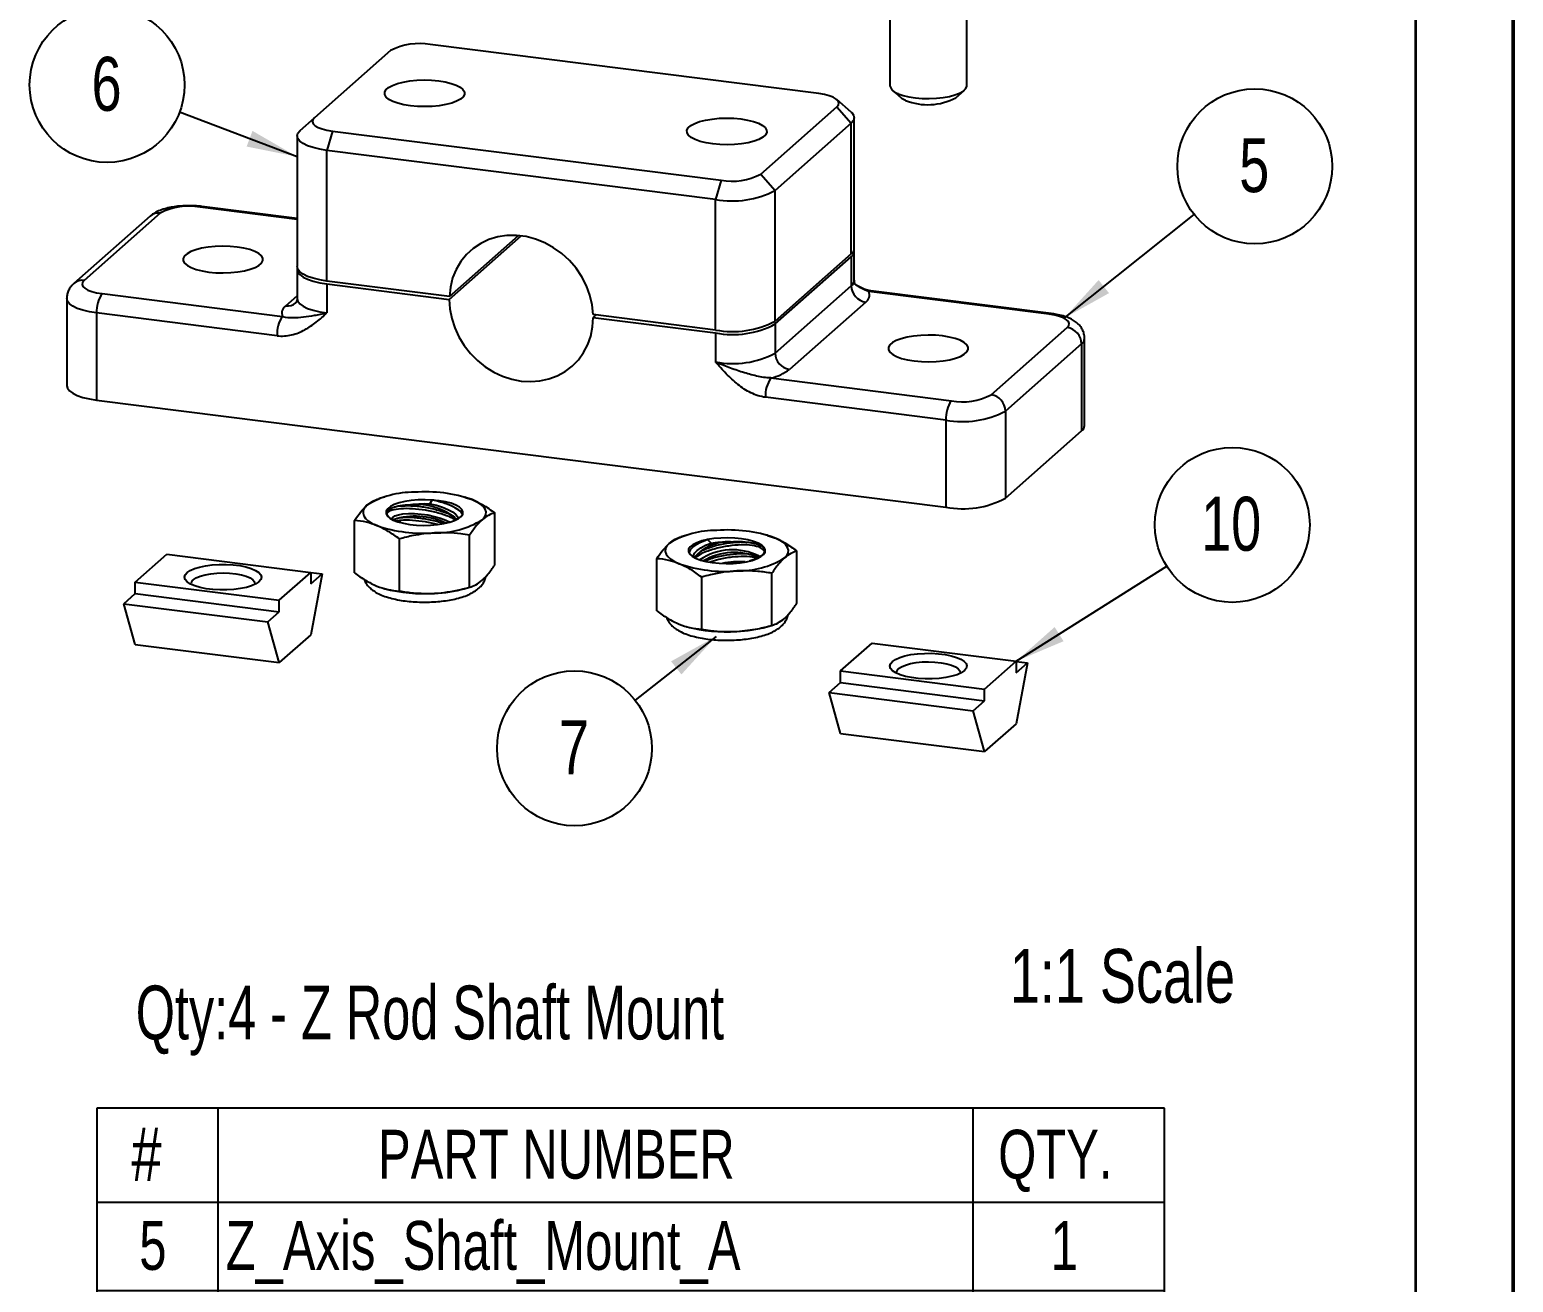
# Model space of a CAD drawing. Header units: millimetres. Extents: x 0 to 279, y 0 to 216.
# Drawn here: x 183 to 279.4, y 74.5 to 155.9 of the extents above; entities that cross this region are included whole.
import ezdxf

# ---------------------------------------------------------------- set-up
doc = ezdxf.new("R2010")
doc.units = ezdxf.units.MM
doc.layers.add('PAGE_BORDER', color=7, linetype='Continuous')
doc.layers.add('TITLE_BLOCK_BORDER', color=7, linetype='Continuous')
doc.styles.add('SLDTEXTSTYLE0', font='TXT', dxfattribs={"width": 0.75})
doc.styles.add('SLDTEXTSTYLE1', font='TXT', dxfattribs={"width": 0.7})
doc.styles.add('SLDTEXTSTYLE2', font='TXT', dxfattribs={"width": 0.694444})
doc.dimstyles.new('SLDDIMSTYLE1', dxfattribs={"dimtxt": 0.18, "dimasz": 3.302, "dimexe": 0, "dimexo": 0.0625, "dimgap": 0, "dimtad": 0, "dimtih": 1, "dimtoh": 1, "dimdec": 0, "dimrnd": 1e-09, "dimzin": 0, "dimdsep": 46, "dimtxsty": 'Standard', "dimsah": 1, "dimcen": 0.09, "dimadec": 0, "dimazin": 0, "dimtfac": 3.302, "dimtdec": 0, "dimtofl": 0, "dimtmove": 0, "dimatfit": 3, "dimfxl": 1, "dimfrac": 2, "dimtolj": 1, "dimtzin": 0, "dimarcsym": 0})

# ---------------------------------------------------------------- blocks, each defined once
blk = doc.blocks.new('SW_TABLEANNOTATION_13')
at = {"layer": 'TITLE_BLOCK_BORDER', "color": 0}
for p, q in [((0, 0), (0, -41.414)), ((69.398, 0), (0, 0)), ((7.881, 0), (7.881, -6.103)), ((56.932, 0), (56.932, -6.103)), ((69.398, -41.414), (69.398, 0)), ((0, -6.103), (69.398, -6.103)), ((7.881, -6.103), (7.881, -41.414)), ((56.932, -6.103), (56.932, -41.414)), ((0, -11.846), (69.398, -11.846)), ((0, -17.59), (69.398, -17.59)), ((0, -24.183), (69.398, -24.183)), ((0, -29.927), (69.398, -29.927)), ((0, -35.67), (69.398, -35.67)), ((0, -41.414), (69.398, -41.414))]:
    blk.add_line(p, q, dxfattribs=at)
at = {"layer": 'TITLE_BLOCK_BORDER', "color": 0, "attachment_point": 1}
for s, insert, char_height, style in [('#', (2.261, -1.24), 3.5, 'SLDTEXTSTYLE0'), ('PART NUMBER', (18.282, -1.405), 3.175, 'SLDTEXTSTYLE0'), ('QTY.', (58.581, -1.405), 3.175, 'SLDTEXTSTYLE0'), ('5', (2.767, -7.328), 3.175, 'SLDTEXTSTYLE0'), ('Z_Axis_Shaft_Mount_A', (8.381, -7.328), 3.175, 'SLDTEXTSTYLE0'), ('1', (61.992, -7.328), 3.175, 'SLDTEXTSTYLE0'), ('6', (2.767, -13.072), 3.175, 'SLDTEXTSTYLE0'), ('Z_Axis_Shaft_Mount_B', (8.381, -13.072), 3.175, 'SLDTEXTSTYLE0'), ('1', (61.992, -13.072), 3.175, 'SLDTEXTSTYLE0'), ('7', (2.767, -18.846), 3.175, 'SLDTEXTSTYLE0'), ('M5 Nylock Nut', (8.381, -18.846), 3.175, 'SLDTEXTSTYLE0'), ('2', (61.992, -18.846), 3.175, 'SLDTEXTSTYLE0'), ('8', (2.767, -25.408), 3.175, 'SLDTEXTSTYLE0'), ('5mm x 20mm SST BSC', (8.381, -25.408), 3.175, 'SLDTEXTSTYLE2'), ('2', (61.992, -25.408), 3.175, 'SLDTEXTSTYLE0'), ('9', (2.767, -31.152), 3.175, 'SLDTEXTSTYLE0'), ('5mm x 12mm SST BSC', (8.381, -31.152), 3.175, 'SLDTEXTSTYLE2'), ('2', (61.992, -31.152), 3.175, 'SLDTEXTSTYLE0'), ('10', (1.594, -36.895), 3.175, 'SLDTEXTSTYLE0'), ('2020 M5 Solid Tslot Nut', (8.381, -36.895), 3.175, 'SLDTEXTSTYLE0'), ('2', (61.992, -36.895), 3.175, 'SLDTEXTSTYLE0')]:
    blk.add_mtext(s, dxfattribs=dict(at, insert=insert, char_height=char_height, style=style))
blk = doc.blocks.new('SW_NOTE_97')
at = {"layer": 'TITLE_BLOCK_BORDER', "color": 0}
blk.add_circle((4.255, 2.683), 5.031, dxfattribs=at)
at = {"layer": 'TITLE_BLOCK_BORDER', "color": 0, "insert": (4.185, 4.507), "char_height": 3.5, "attachment_point": 2, "style": 'SLDTEXTSTYLE0'}
blk.add_mtext('10', dxfattribs=at)
blk = doc.blocks.new('SW_NOTE_98')
at = {"layer": 'TITLE_BLOCK_BORDER', "color": 0}
blk.add_circle((-3.947, -3.118), 5.031, dxfattribs=at)
at = {"layer": 'TITLE_BLOCK_BORDER', "color": 0, "insert": (-3.983, -1.295), "char_height": 3.5, "attachment_point": 2, "style": 'SLDTEXTSTYLE0'}
blk.add_mtext('7', dxfattribs=at)
blk = doc.blocks.new('SW_NOTE_99')
at = {"layer": 'TITLE_BLOCK_BORDER', "color": 0}
blk.add_circle((3.936, 3.133), 5.031, dxfattribs=at)
at = {"layer": 'TITLE_BLOCK_BORDER', "color": 0, "insert": (3.901, 4.957), "char_height": 3.5, "attachment_point": 2, "style": 'SLDTEXTSTYLE0'}
blk.add_mtext('5', dxfattribs=at)
blk = doc.blocks.new('SW_NOTE_100')
at = {"layer": 'TITLE_BLOCK_BORDER', "color": 0}
blk.add_circle((-4.707, 1.776), 5.031, dxfattribs=at)
at = {"layer": 'TITLE_BLOCK_BORDER', "color": 0, "insert": (-4.742, 3.599), "char_height": 3.5, "attachment_point": 2, "style": 'SLDTEXTSTYLE0'}
blk.add_mtext('6', dxfattribs=at)

msp = doc.modelspace()

# ---------------------------------------------------------------- linework, layer by layer
at = {"color": 7, "linetype": 'Continuous', "lineweight": 50}
msp.add_line((279.4, 0), (279.4, 215.9), dxfattribs=at)
at = {"color": 7, "linetype": 'Continuous', "lineweight": 25}
for p, q in [((238.888, 161.622), (238.888, 152.22)), ((243.888, 152.22), (243.888, 161.622)), ((206.447, 154.498), (201.497, 150.132)), ((234.281, 151.704), (209.025, 154.885)), ((239.05, 151.926), (239.611, 151.431)), ((243.166, 151.431), (243.727, 151.926)), ((230.495, 146.479), (235.444, 150.844)), ((236.38, 150.491), (235.444, 151.316)), ((235.444, 150.844), (236.38, 149.784)), ((200.561, 149.307), (201.497, 150.132)), ((236.38, 149.784), (231.43, 145.418)), ((236.38, 141.298), (236.38, 149.784)), ((236.574, 141.652), (236.574, 150.137)), ((200.368, 148.954), (200.368, 140.469)), ((202.661, 149.273), (202.307, 148.018)), ((202.661, 149.273), (227.917, 146.091)), ((227.563, 144.836), (202.307, 148.018)), ((202.307, 139.533), (202.307, 148.018)), ((227.917, 146.091), (227.563, 144.836)), ((230.495, 146.479), (231.43, 145.418)), ((227.563, 136.351), (227.563, 144.836)), ((231.43, 136.933), (231.43, 145.418)), ((190.818, 143.745), (185.869, 139.38)), ((191.48, 143.938), (186.53, 139.573)), ((200.368, 143.596), (194.183, 144.375)), ((210.258, 138.343), (214.935, 142.468)), ((210.262, 138.531), (214.748, 142.487)), ((236.38, 141.298), (231.43, 136.933)), ((231.43, 136.744), (236.38, 141.11)), ((236.38, 141.11), (236.38, 139.224)), ((236.574, 139.578), (236.574, 141.463)), ((200.368, 140.28), (200.368, 138.394)), ((210.262, 138.531), (202.307, 139.533)), ((202.307, 139.345), (202.307, 137.459)), ((202.307, 139.345), (210.258, 138.343)), ((231.43, 134.859), (236.38, 139.224)), ((249.247, 137.373), (237.521, 138.85)), ((249.372, 137.422), (237.646, 138.9)), ((185.401, 138.394), (185.401, 132.737)), ((187.694, 138.714), (199.42, 137.236)), ((237.315, 138.163), (232.365, 133.798)), ((187.34, 137.459), (187.34, 131.802)), ((199.067, 135.982), (187.34, 137.459)), ((227.563, 136.351), (219.608, 137.353)), ((219.799, 137.329), (219.612, 137.164)), ((219.612, 137.164), (227.563, 136.163)), ((227.563, 136.163), (227.563, 134.277)), ((231.43, 136.744), (231.43, 134.859)), ((245.461, 132.148), (250.411, 136.513)), ((251.346, 135.453), (246.397, 131.088)), ((251.346, 135.453), (251.346, 129.796)), ((251.54, 130.15), (251.54, 135.806)), ((231.157, 133.238), (242.883, 131.76)), ((187.34, 131.802), (242.53, 124.849)), ((242.53, 130.506), (230.804, 131.983)), ((242.53, 130.506), (242.53, 124.849)), ((246.397, 131.088), (246.397, 125.431)), ((246.397, 125.431), (251.346, 129.796)), ((206.041, 125.508), (205.677, 125.404)), ((211.302, 125.495), (211.257, 125.508)), ((211.297, 125.479), (211.744, 125.341)), ((208.991, 125.069), (209.151, 125.313)), ((213.207, 121.089), (213.207, 124.474)), ((204.091, 120.592), (204.091, 123.976)), ((207.016, 119.4), (207.016, 122.785)), ((211.574, 119.649), (211.574, 123.033)), ((225.684, 123.033), (225.32, 122.929)), ((227.036, 122.743), (227.284, 122.52)), ((230.945, 123.02), (230.901, 123.033)), ((230.941, 123.004), (231.388, 122.867)), ((189.851, 119.986), (191.901, 121.795)), ((191.901, 121.795), (201.255, 120.616)), ((223.734, 118.117), (223.734, 121.501)), ((226.549, 121.782), (226.212, 121.566)), ((232.851, 118.614), (232.851, 121.999)), ((199.205, 118.808), (201.255, 120.616)), ((201.255, 120.616), (201.255, 119.862)), ((201.255, 120.611), (201.998, 120.517)), ((201.255, 119.862), (201.998, 120.517)), ((201.998, 120.517), (201.255, 116.562)), ((231.218, 117.174), (231.218, 120.559)), ((189.851, 119.986), (199.205, 118.808)), ((189.851, 119.232), (189.851, 119.986)), ((205.997, 119.57), (206.041, 119.558)), ((211.257, 119.558), (211.621, 119.662)), ((226.659, 116.926), (226.659, 120.31)), ((189.108, 118.577), (189.851, 119.232)), ((189.851, 119.232), (199.205, 118.054)), ((199.205, 118.054), (199.205, 118.808)), ((189.108, 118.577), (198.462, 117.399)), ((189.851, 115.932), (189.108, 118.577)), ((198.462, 117.399), (199.205, 118.054)), ((199.205, 114.754), (198.462, 117.399)), ((225.64, 117.095), (225.684, 117.083)), ((230.901, 117.083), (231.265, 117.187)), ((189.851, 115.932), (199.205, 114.754)), ((201.255, 116.562), (199.205, 114.754)), ((235.686, 114.212), (237.736, 116.02)), ((237.736, 116.02), (247.091, 114.842)), ((245.04, 113.033), (247.091, 114.842)), ((247.091, 114.842), (247.091, 114.087)), ((247.091, 114.836), (247.833, 114.742)), ((247.091, 114.087), (247.833, 114.742)), ((247.833, 114.742), (247.091, 110.788)), ((235.686, 114.212), (245.04, 113.033)), ((235.686, 113.458), (235.686, 114.212)), ((234.943, 112.803), (235.686, 113.458)), ((234.943, 112.803), (244.298, 111.624)), ((235.686, 110.158), (234.943, 112.803)), ((235.686, 113.458), (245.04, 112.279)), ((245.04, 112.279), (245.04, 113.033)), ((244.298, 111.624), (245.04, 112.279)), ((245.04, 108.979), (244.298, 111.624)), ((235.686, 110.158), (245.04, 108.979)), ((247.091, 110.788), (245.04, 108.979))]:
    msp.add_line(p, q, dxfattribs=at)
at = {"color": 8, "linetype": 'Continuous', "lineweight": 25}
for p, q in [((200.368, 143.531), (194.058, 144.326)), ((199.626, 137.923), (200.368, 138.577))]:
    msp.add_line(p, q, dxfattribs=at)
at = {"color": 7, "linetype": 'Continuous', "lineweight": 25, "flags": 128}
for points in [[(207.73, 150.915), (207.298, 150.985), (206.913, 151.08), (206.587, 151.198), (206.331, 151.333), (206.154, 151.482), (206.062, 151.639), (206.058, 151.799), (206.142, 151.956), (206.312, 152.106), (206.561, 152.242), (206.881, 152.361), (207.262, 152.459), (207.69, 152.531), (208.15, 152.576), (208.627, 152.592), (209.105, 152.579), (209.568, 152.536), (209.999, 152.466), (210.384, 152.371), (210.711, 152.254), (210.967, 152.118), (211.144, 151.97), (211.236, 151.813), (211.24, 151.653), (211.155, 151.495), (210.986, 151.346), (210.736, 151.209), (210.416, 151.09), (210.036, 150.993), (209.608, 150.92), (209.148, 150.875), (208.67, 150.859), (208.192, 150.872), (207.73, 150.915)], [(235.444, 150.844), (235.546, 150.97), (235.573, 151.101), (235.522, 151.23), (235.396, 151.354), (235.201, 151.467), (234.943, 151.566), (234.632, 151.646), (234.281, 151.704)], [(239.432, 151.701), (239.751, 151.59), (240.126, 151.501), (240.544, 151.436), (240.991, 151.397), (241.451, 151.387), (241.909, 151.405), (242.349, 151.451), (242.757, 151.523), (243.118, 151.619), (243.42, 151.735), (243.653, 151.867), (243.809, 152.012), (243.883, 152.164), (243.888, 152.22)], [(239.901, 151.26), (239.682, 151.376), (239.611, 151.431)], [(236.38, 150.491), (236.405, 150.468), (236.534, 150.299), (236.573, 150.125), (236.521, 149.951), (236.38, 149.784)], [(201.497, 150.132), (201.395, 150.006), (201.369, 149.876), (201.419, 149.746), (201.545, 149.622), (201.74, 149.509), (201.998, 149.411), (202.309, 149.331), (202.661, 149.273)], [(229.212, 150.062), (229.643, 149.991), (230.028, 149.896), (230.354, 149.779), (230.61, 149.643), (230.787, 149.495), (230.879, 149.338), (230.883, 149.178), (230.799, 149.021), (230.629, 148.871), (230.38, 148.734), (230.06, 148.615), (229.679, 148.518), (229.252, 148.445), (228.791, 148.4), (228.314, 148.384), (227.836, 148.398), (227.373, 148.44), (226.942, 148.51), (226.557, 148.606), (226.231, 148.723), (225.975, 148.858), (225.798, 149.007), (225.706, 149.164), (225.702, 149.324), (225.786, 149.481), (225.956, 149.631), (226.205, 149.767), (226.525, 149.886), (226.906, 149.984), (227.333, 150.056), (227.794, 150.101), (228.271, 150.117), (228.749, 150.104), (229.212, 150.062)], [(202.307, 148.018), (201.836, 148.094), (201.411, 148.196), (201.046, 148.32), (200.751, 148.464), (200.536, 148.623), (200.407, 148.792), (200.368, 148.966), (200.42, 149.14), (200.561, 149.307)], [(194.634, 140.12), (195.096, 140.077), (195.574, 140.064), (196.052, 140.08), (196.512, 140.125), (196.94, 140.197), (197.32, 140.295), (197.641, 140.414), (197.89, 140.551), (198.059, 140.7), (198.144, 140.858), (198.14, 141.018), (198.048, 141.175), (197.871, 141.323), (197.615, 141.458), (197.289, 141.576), (196.903, 141.671), (196.472, 141.741), (196.01, 141.784), (195.532, 141.797), (195.054, 141.781), (194.594, 141.736), (194.166, 141.664), (193.786, 141.566), (193.465, 141.447), (193.216, 141.31), (193.046, 141.161), (192.962, 141.003), (192.966, 140.843), (193.058, 140.686), (193.235, 140.538), (193.491, 140.403), (193.817, 140.285), (194.202, 140.19), (194.634, 140.12)], [(219.608, 137.353), (219.542, 137.985), (219.395, 138.613), (219.168, 139.225), (218.866, 139.812), (218.495, 140.362), (218.061, 140.866), (217.572, 141.315), (217.036, 141.7), (216.463, 142.016), (215.863, 142.257), (215.246, 142.418), (214.624, 142.496), (214.007, 142.491), (213.407, 142.401), (212.834, 142.23), (212.298, 141.979), (211.809, 141.654), (211.375, 141.259), (211.004, 140.802), (210.702, 140.292), (210.476, 139.737), (210.328, 139.146), (210.262, 138.531)], [(202.307, 139.533), (201.836, 139.609), (201.411, 139.71), (201.046, 139.835), (200.751, 139.979), (200.536, 140.138), (200.407, 140.307), (200.368, 140.469)], [(200.381, 140.374), (200.368, 140.292), (200.407, 140.118), (200.536, 139.95), (200.751, 139.791), (201.046, 139.647), (201.411, 139.522), (201.836, 139.42), (202.307, 139.345)], [(186.53, 139.573), (186.428, 139.447), (186.402, 139.316), (186.453, 139.187), (186.578, 139.063), (186.774, 138.95), (187.032, 138.851), (187.343, 138.771), (187.694, 138.714)], [(210.258, 138.343), (210.298, 137.722), (210.417, 137.103), (210.614, 136.494), (210.885, 135.907), (211.225, 135.351), (211.628, 134.837), (212.088, 134.372), (212.597, 133.966), (213.145, 133.624), (213.725, 133.353), (214.325, 133.157), (214.935, 133.04), (215.546, 133.003), (216.146, 133.048), (216.725, 133.173), (217.274, 133.376), (217.782, 133.655), (218.242, 134.004), (218.646, 134.416), (218.986, 134.886), (219.256, 135.405), (219.453, 135.964), (219.572, 136.554), (219.612, 137.164)], [(250.411, 136.513), (250.513, 136.64), (250.539, 136.77), (250.489, 136.9), (250.363, 137.023), (250.168, 137.137), (249.909, 137.235), (249.599, 137.315), (249.247, 137.373)], [(242.308, 135.967), (241.845, 136.009), (241.367, 136.022), (240.889, 136.006), (240.429, 135.961), (240.001, 135.889), (239.621, 135.791), (239.301, 135.672), (239.051, 135.536), (238.882, 135.386), (238.797, 135.229), (238.801, 135.069), (238.893, 134.912), (239.07, 134.763), (239.326, 134.628), (239.653, 134.511), (240.038, 134.415), (240.469, 134.345), (240.932, 134.303), (241.41, 134.289), (241.887, 134.305), (242.347, 134.35), (242.775, 134.423), (243.156, 134.52), (243.476, 134.639), (243.725, 134.776), (243.895, 134.926), (243.979, 135.083), (243.975, 135.243), (243.883, 135.4), (243.706, 135.548), (243.45, 135.684), (243.124, 135.801), (242.739, 135.896), (242.308, 135.967)], [(185.401, 132.737), (185.44, 132.576), (185.57, 132.407), (185.785, 132.248), (186.079, 132.104), (186.445, 131.979), (186.869, 131.878), (187.34, 131.802)], [(212.39, 124.026), (212.543, 124.192), (212.629, 124.364), (212.647, 124.539), (212.596, 124.712), (212.478, 124.882), (212.295, 125.046), (212.049, 125.199), (211.744, 125.341)], [(204.907, 124.968), (204.755, 124.802), (204.669, 124.63), (204.651, 124.455), (204.701, 124.282), (204.819, 124.112), (205.003, 123.948), (205.249, 123.794), (205.553, 123.653)], [(209.151, 125.313), (208.693, 125.33), (208.234, 125.319), (207.79, 125.28), (207.374, 125.214), (207.001, 125.124), (206.685, 125.013), (206.435, 124.884), (206.259, 124.742), (206.165, 124.592), (206.155, 124.439), (206.229, 124.287), (206.385, 124.143), (206.618, 124.011), (206.92, 123.895), (207.28, 123.8), (207.687, 123.728), (208.126, 123.682), (208.583, 123.664), (209.042, 123.674), (209.488, 123.712), (209.905, 123.777)], [(206.523, 124.056), (206.582, 124.173), (206.728, 124.279), (206.953, 124.361), (207.248, 124.417), (207.601, 124.443), (207.997, 124.438), (208.421, 124.403), (208.855, 124.34), (209.281, 124.25), (209.682, 124.138), (210.041, 124.008), (210.321, 123.878)], [(208.991, 125.069), (209.423, 124.968), (209.823, 124.845), (210.172, 124.705), (210.455, 124.555), (210.661, 124.4), (210.78, 124.247), (210.806, 124.103), (210.799, 124.072)], [(209.905, 123.777), (210.282, 123.866), (210.604, 123.978), (210.858, 124.107), (211.036, 124.249), (211.132, 124.4), (211.143, 124.555), (211.068, 124.707), (210.91, 124.852), (210.674, 124.985), (210.369, 125.102), (210.005, 125.197), (209.594, 125.268), (209.151, 125.313)], [(224.551, 122.494), (224.398, 122.327), (224.312, 122.155), (224.294, 121.98), (224.345, 121.807), (224.463, 121.637), (224.647, 121.474), (224.893, 121.32), (225.197, 121.178)], [(227.036, 122.743), (226.659, 122.653), (226.338, 122.542), (226.084, 122.412), (225.905, 122.27), (225.809, 122.119), (225.798, 121.964), (225.873, 121.812), (226.031, 121.667), (226.267, 121.534), (226.572, 121.417), (226.936, 121.322), (227.347, 121.251), (227.791, 121.206)], [(226.14, 121.598), (226.135, 121.697), (226.201, 121.867), (226.358, 122.042), (226.598, 122.214), (226.912, 122.376), (227.284, 122.52)], [(227.791, 121.206), (228.248, 121.189), (228.707, 121.2), (229.152, 121.24), (229.567, 121.305), (229.94, 121.395), (230.257, 121.507), (230.507, 121.635), (230.682, 121.777), (230.776, 121.927), (230.786, 122.08), (230.712, 122.232), (230.556, 122.376), (230.323, 122.508), (230.021, 122.624), (229.661, 122.719), (229.254, 122.791), (228.815, 122.837), (228.358, 122.855), (227.899, 122.845), (227.453, 122.807), (227.036, 122.743)], [(232.034, 121.551), (232.187, 121.718), (232.273, 121.89), (232.291, 122.064), (232.24, 122.237), (232.122, 122.407), (231.938, 122.571), (231.692, 122.725), (231.388, 122.867)], [(193.214, 120.596), (193.417, 120.734), (193.692, 120.858), (194.03, 120.962), (194.42, 121.044), (194.849, 121.101), (195.302, 121.131), (195.763, 121.132), (196.217, 121.105), (196.649, 121.05), (197.043, 120.971), (197.387, 120.868), (197.668, 120.746), (197.877, 120.609), (198.007, 120.461), (198.053, 120.308), (198.014, 120.155), (197.891, 120.007), (197.689, 119.869), (197.414, 119.745), (197.076, 119.641), (196.686, 119.559), (196.257, 119.502), (195.804, 119.472), (195.343, 119.471), (194.889, 119.498), (194.457, 119.552), (194.063, 119.632), (193.719, 119.735), (193.438, 119.857), (193.229, 119.994), (193.099, 120.142), (193.053, 120.295), (193.092, 120.448), (193.214, 120.596)], [(193.619, 120.137), (193.806, 120.262), (194.064, 120.371), (194.383, 120.461), (194.751, 120.528), (195.15, 120.569), (195.567, 120.582), (195.983, 120.567), (196.381, 120.525), (196.745, 120.456), (197.061, 120.365), (197.314, 120.254), (197.496, 120.128), (197.598, 119.993), (197.617, 119.854), (197.611, 119.828)], [(239.05, 114.821), (239.252, 114.96), (239.527, 115.083), (239.865, 115.188), (240.256, 115.27), (240.684, 115.326), (241.137, 115.356), (241.598, 115.357), (242.053, 115.33), (242.484, 115.276), (242.878, 115.196), (243.222, 115.093), (243.503, 114.971), (243.712, 114.834), (243.842, 114.687), (243.888, 114.534), (243.849, 114.38), (243.727, 114.232), (243.525, 114.094), (243.25, 113.97), (242.911, 113.866), (242.521, 113.784), (242.092, 113.727), (241.639, 113.698), (241.178, 113.696), (240.724, 113.723), (240.292, 113.778), (239.898, 113.858), (239.555, 113.96), (239.274, 114.082), (239.065, 114.219), (238.935, 114.367), (238.888, 114.52), (238.927, 114.673), (239.05, 114.821)], [(239.455, 114.362), (239.641, 114.487), (239.9, 114.597), (240.219, 114.687), (240.586, 114.753), (240.986, 114.794), (241.402, 114.808), (241.818, 114.792), (242.216, 114.75), (242.58, 114.681), (242.896, 114.59), (243.15, 114.479), (243.331, 114.354), (243.433, 114.218), (243.452, 114.079), (243.446, 114.054)]]:
    msp.add_lwpolyline(points, dxfattribs=at)
at = {"color": 8, "linetype": 'Continuous', "lineweight": 25, "flags": 128}
for points in [[(194.183, 144.375), (194.127, 144.369), (194.058, 144.326)], [(237.521, 138.85), (237.59, 138.893), (237.646, 138.9)], [(187.34, 137.459), (186.869, 137.535), (186.445, 137.636), (186.079, 137.761), (185.785, 137.905), (185.57, 138.064), (185.44, 138.233), (185.401, 138.397)], [(200.368, 138.394), (200.407, 138.233), (200.536, 138.064), (200.751, 137.905), (201.046, 137.761), (201.411, 137.636), (201.836, 137.535), (202.307, 137.459)], [(249.247, 137.373), (249.316, 137.416), (249.372, 137.422)]]:
    msp.add_lwpolyline(points, dxfattribs=at)
at = {"color": 7, "linetype": 'Continuous', "lineweight": 25}
for centre, radius, start, end in [((208.288, 151.017), 3.938, 79.22613, 117.8883), ((239.565, 152.385), 0.696, 193.69181, 258.96232), ((241.346, 154.93), 3.944, 248.50349, 297.46846), ((228.653, 149.959), 3.938, 259.22613, 297.8883), ((228.66, 150.687), 5.952, 259.38121, 297.73322), ((193.322, 140.458), 3.938, 79.22613, 117.8883), ((236.12, 141.671), 0.454, 304.94452, 357.60758), ((236.142, 141.466), 0.428, 303.76158, 12.3579), ((237.472, 139.244), 1.092, 181.05871, 261.76054), ((237.006, 138.63), 0.56, 303.48982, 23.14384), ((189.305, 137.582), 1.969, 144.93094, 183.59311), ((199.935, 137.456), 0.56, 123.48982, 203.14384), ((201.032, 136.105), 1.969, 144.93094, 183.59311), ((228.66, 142.202), 5.952, 259.38121, 297.73322), ((228.684, 141.854), 5.801, 258.85997, 298.25446), ((250.255, 135.433), 1.092, 1.05871, 81.76054), ((228.684, 139.969), 5.801, 258.85997, 298.25446), ((232.522, 134.879), 1.092, 181.05871, 261.76054), ((232.769, 132.106), 1.969, 144.93094, 183.59311), ((230.476, 136.289), 3.127, 282.58371, 307.18005), ((243.619, 135.629), 3.938, 259.22613, 297.8883), ((245.305, 131.067), 1.092, 1.05871, 81.76054), ((244.495, 130.629), 1.969, 144.93094, 183.59311), ((243.627, 136.356), 5.952, 259.38121, 297.73322), ((251.086, 130.169), 0.454, 304.94452, 357.60758), ((207.891, 120.125), 5.689, 88.87903, 121.6372), ((208.732, 116.52), 9.322, 71.14863, 94.48986), ((243.651, 130.541), 5.801, 258.85997, 298.25446), ((208.094, 120.899), 4.127, 49.9667, 94.96904), ((208.565, 132.474), 9.322, 251.14863, 274.48986), ((208.035, 119.577), 4.682, 64.58296, 107.77721), ((209.406, 128.869), 5.689, 268.87903, 301.6372), ((227.535, 117.65), 5.689, 88.87903, 121.6372), ((228.442, 119.589), 3.011, 88.35063, 138.69605), ((228.376, 114.045), 9.322, 71.14863, 94.48986), ((228.667, 118.31), 3.77, 62.77377, 124.26334), ((228.777, 117.95), 3.951, 66.45873, 120.36962), ((229.05, 126.395), 5.689, 268.87903, 301.6372), ((228.209, 129.999), 9.322, 251.14863, 274.48986), ((229.05, 116.186), 5.122, 85.14517, 102.03274), ((193.777, 119.894), 0.289, 122.93378, 193.19346), ((208.624, 129.615), 10.384, 255.59234, 273.70244), ((208.939, 128.005), 8.759, 272.32525, 285.34088), ((228.268, 127.14), 10.384, 255.59234, 273.70244), ((228.583, 125.53), 8.759, 272.32525, 285.34088), ((239.612, 114.12), 0.289, 122.93378, 193.19346)]:
    msp.add_arc(centre, radius, start, end, dxfattribs=at)
at = {"color": 8, "linetype": 'Continuous', "lineweight": 25}
for centre, radius, start, end in [((191.362, 143.113), 0.834, 81.84159, 130.66121), ((186.411, 138.752), 0.83, 81.73437, 131.27871), ((236.12, 139.597), 0.454, 304.94452, 357.60758), ((199.747, 138.74), 0.826, 261.60641, 310.91449), ((251.085, 135.826), 0.455, 304.98528, 357.19675)]:
    msp.add_arc(centre, radius, start, end, dxfattribs=at)
at = {"color": 7, "linetype": 'Continuous', "lineweight": 25}
for points, knots in [([(194.183, 144.375), (194.106, 144.384), (193.883, 144.41), (193.502, 144.429), (193.047, 144.425), (192.599, 144.39), (192.166, 144.326), (191.75, 144.228), (191.371, 144.094), (191.059, 143.937), (190.889, 143.802), (190.818, 143.745)], [0, 0, 0, 0, 0.062527, 0.180995, 0.298577, 0.416499, 0.535937, 0.658978, 0.789104, 0.912351, 1, 1, 1, 1]), ([(185.869, 139.38), (185.805, 139.319), (185.675, 139.193), (185.524, 138.953), (185.421, 138.684), (185.409, 138.495), (185.403, 138.404)], [0, 0, 0, 0, 0.2492428, 0.509052, 0.7621114, 1, 1, 1, 1]), ([(236.659, 139.294), (236.66, 139.293), (236.669, 139.285), (236.633, 139.324), (236.584, 139.432), (236.58, 139.534), (236.578, 139.58)], [0, 0, 0, 0, 0.03816, 0.370759, 0.712614, 1, 1, 1, 1]), ([(237.645, 138.906), (237.58, 138.914), (237.41, 138.935), (237.115, 139.044), (236.823, 139.188), (236.65, 139.312), (236.583, 139.359)], [0, 0, 0, 0, 0.182832, 0.480367, 0.79995, 1, 1, 1, 1]), ([(200.363, 138.392), (200.364, 138.379), (200.372, 138.31), (200.335, 138.196), (200.287, 138.116), (200.285, 138.114), (200.284, 138.114)], [0, 0, 0, 0, 0.082461, 0.448944, 0.76687, 1, 1, 1, 1]), ([(199.067, 135.982), (199.391, 135.941), (199.704, 135.963), (200.314, 136.104), (200.595, 136.22), (201.127, 136.51), (201.378, 136.685), (201.853, 137.059), (202.081, 137.26), (202.307, 137.459)], [0, 0, 0, 0, 0.25, 0.25, 0.5, 0.5, 0.75, 0.75, 1, 1, 1, 1]), ([(199.42, 137.236), (199.664, 137.169), (199.891, 137.155), (200.336, 137.16), (200.554, 137.18), (201.013, 137.234), (201.252, 137.268), (201.631, 137.33), (201.761, 137.353), (202.029, 137.402), (202.168, 137.43), (202.307, 137.459)], [0, 0, 0, 0, 0.25, 0.25, 0.5, 0.5, 0.75, 0.75, 0.875, 0.875, 1, 1, 1, 1]), ([(251.538, 135.797), (251.539, 135.802), (251.552, 135.908), (251.509, 136.113), (251.41, 136.383), (251.254, 136.615), (251.06, 136.814), (250.82, 136.986), (250.521, 137.14), (250.155, 137.27), (249.763, 137.366), (249.49, 137.405), (249.372, 137.422)], [0, 0, 0, 0, 0.005006, 0.103919, 0.19748, 0.289517, 0.384648, 0.488559, 0.6086, 0.748602, 0.891954, 1, 1, 1, 1]), ([(230.804, 131.983), (230.479, 132.024), (230.166, 132.125), (229.556, 132.42), (229.275, 132.607), (228.743, 133.031), (228.492, 133.269), (228.017, 133.762), (227.789, 134.021), (227.563, 134.277)], [0, 0, 0, 0, 0.25, 0.25, 0.5, 0.5, 0.75, 0.75, 1, 1, 1, 1]), ([(231.157, 133.238), (230.84, 133.241), (230.53, 133.295), (229.919, 133.433), (229.618, 133.519), (229.018, 133.706), (228.721, 133.807), (228.281, 133.972), (228.135, 134.03), (227.847, 134.15), (227.703, 134.213), (227.563, 134.277)], [0, 0, 0, 0, 0.25, 0.25, 0.5, 0.5, 0.75, 0.75, 0.875, 0.875, 1, 1, 1, 1]), ([(204.907, 124.968), (205.034, 125.069), (205.294, 125.275), (205.548, 125.357), (205.678, 125.398)], [0, 0, 0, 0, 0.48907, 1, 1, 1, 1]), ([(211.744, 125.341), (211.972, 125.237), (212.465, 125.011), (212.947, 124.662), (213.207, 124.474)], [0, 0, 0, 0, 0.461748, 1, 1, 1, 1]), ([(204.091, 123.976), (204.224, 124.171), (204.494, 124.562), (204.769, 124.832), (204.907, 124.968)], [0, 0, 0, 0, 0.49696, 1, 1, 1, 1]), ([(207.125, 123.845), (206.984, 123.886), (206.648, 123.984), (206.313, 124.191), (206.151, 124.425), (206.236, 124.649), (206.547, 124.835), (207.056, 124.965), (207.497, 125.004), (207.731, 125.011), (207.736, 125.011)], [0, 0, 0, 0, 0.107068, 0.256537, 0.403991, 0.550455, 0.697344, 0.845869, 0.996559, 1, 1, 1, 1]), ([(210.668, 124.018), (210.536, 124.091), (210.234, 124.258), (209.534, 124.48), (208.702, 124.659), (207.851, 124.754), (207.082, 124.757), (206.517, 124.656), (206.215, 124.53), (206.204, 124.427), (206.202, 124.409)], [0, 0, 0, 0, 0.109243, 0.249917, 0.392261, 0.536313, 0.681412, 0.826293, 0.969558, 1, 1, 1, 1]), ([(206.654, 124.843), (206.683, 124.855), (206.849, 124.921), (207.374, 124.958), (208.157, 124.932), (209.028, 124.797), (209.835, 124.577), (210.396, 124.366), (210.581, 124.239), (210.619, 124.213)], [0, 0, 0, 0, 0.037843, 0.217657, 0.39972, 0.583688, 0.768334, 0.951866, 1, 1, 1, 1]), ([(207.736, 125.011), (207.852, 125.026), (208.199, 125.07), (208.637, 125.083), (208.937, 125.071), (208.991, 125.069)], [0, 0, 0, 0, 0.291618, 0.873056, 1, 1, 1, 1]), ([(211.084, 124.386), (211.072, 124.427), (211.033, 124.558), (210.679, 124.798), (210.08, 125.067), (209.518, 125.231), (209.199, 125.302), (209.151, 125.313)], [0, 0, 0, 0, 0.125115, 0.398682, 0.673056, 0.949949, 1, 1, 1, 1]), ([(213.207, 124.474), (213.073, 124.432), (212.804, 124.349), (212.529, 124.134), (212.39, 124.026)], [0, 0, 0, 0, 0.49696, 1, 1, 1, 1]), ([(205.553, 123.653), (205.326, 123.734), (204.833, 123.909), (204.35, 123.953), (204.091, 123.976)], [0, 0, 0, 0, 0.461748, 1, 1, 1, 1]), ([(207.016, 122.785), (206.776, 122.959), (206.294, 123.309), (205.801, 123.538), (205.553, 123.653)], [0, 0, 0, 0, 0.49696, 1, 1, 1, 1]), ([(209.515, 123.716), (209.246, 123.78), (208.7, 123.908), (207.856, 123.996), (207.196, 124.011), (206.923, 123.956), (206.834, 123.938)], [0, 0, 0, 0, 0.280744, 0.568323, 0.857994, 1, 1, 1, 1]), ([(206.841, 124.133), (207.014, 124.158), (207.393, 124.212), (208.174, 124.175), (209.019, 124.039), (209.636, 123.893), (209.885, 123.789), (209.91, 123.778)], [0, 0, 0, 0, 0.2118751, 0.4626693, 0.7160796, 0.9704081, 1, 1, 1, 1]), ([(212.39, 124.026), (212.263, 123.902), (211.988, 123.634), (211.719, 123.243), (211.574, 123.033)], [0, 0, 0, 0, 0.461748, 1, 1, 1, 1]), ([(209.295, 123.181), (208.835, 123.136), (208.067, 123.062), (207.317, 122.864), (207.016, 122.785)], [0, 0, 0, 0, 0.598328, 1, 1, 1, 1]), ([(211.574, 123.033), (211.383, 123.063), (210.914, 123.136), (210.154, 123.203), (209.582, 123.188), (209.295, 123.181)], [0, 0, 0, 0, 0.254785, 0.6259, 1, 1, 1, 1]), ([(223.734, 121.501), (223.868, 121.696), (224.137, 122.087), (224.412, 122.358), (224.551, 122.494)], [0, 0, 0, 0, 0.49696, 1, 1, 1, 1]), ([(224.551, 122.494), (224.678, 122.594), (224.938, 122.801), (225.192, 122.882), (225.322, 122.923)], [0, 0, 0, 0, 0.48907, 1, 1, 1, 1]), ([(227.036, 122.743), (226.808, 122.648), (226.352, 122.46), (225.938, 122.159), (225.872, 121.98), (225.845, 121.908)], [0, 0, 0, 0, 0.373659, 0.747522, 1, 1, 1, 1]), ([(226.554, 121.971), (226.777, 122.072), (227.225, 122.275), (228.073, 122.487), (228.927, 122.592), (229.638, 122.596), (229.952, 122.521), (230.07, 122.493)], [0, 0, 0, 0, 0.216837, 0.433831, 0.651983, 0.869189, 1, 1, 1, 1]), ([(227.284, 122.52), (227.472, 122.546), (227.868, 122.602), (228.3, 122.6), (228.529, 122.598)], [0, 0, 0, 0, 0.4721672, 1, 1, 1, 1]), ([(228.529, 122.598), (228.673, 122.607), (229.061, 122.631), (229.668, 122.599), (230.245, 122.482), (230.632, 122.296), (230.788, 122.066), (230.707, 121.815), (230.387, 121.578), (230.044, 121.415), (229.795, 121.358), (229.759, 121.35)], [0, 0, 0, 0, 0.078589, 0.210535, 0.341351, 0.470305, 0.597523, 0.723885, 0.850614, 0.978756, 1, 1, 1, 1]), ([(231.388, 122.867), (231.616, 122.762), (232.108, 122.536), (232.591, 122.187), (232.851, 121.999)], [0, 0, 0, 0, 0.461748, 1, 1, 1, 1]), ([(225.197, 121.178), (224.969, 121.259), (224.477, 121.434), (223.994, 121.478), (223.734, 121.501)], [0, 0, 0, 0, 0.461748, 1, 1, 1, 1]), ([(230.723, 121.984), (230.678, 122.051), (230.573, 122.205), (230.107, 122.352), (229.433, 122.416), (228.616, 122.37), (227.76, 122.219), (227.044, 122.008), (226.688, 121.845), (226.549, 121.782)], [0, 0, 0, 0, 0.116335, 0.269024, 0.423169, 0.579779, 0.7386, 0.898373, 1, 1, 1, 1]), ([(226.88, 121.351), (227.003, 121.405), (227.352, 121.559), (228.084, 121.733), (228.929, 121.837), (229.567, 121.847), (229.823, 121.789), (229.88, 121.777)], [0, 0, 0, 0, 0.1409478, 0.4018061, 0.6640366, 0.9251142, 1, 1, 1, 1]), ([(230.235, 121.528), (230.187, 121.547), (229.987, 121.624), (229.42, 121.658), (228.622, 121.615), (227.83, 121.484), (227.387, 121.34), (227.202, 121.28)], [0, 0, 0, 0, 0.0787839, 0.3218268, 0.5687547, 0.8191697, 1, 1, 1, 1]), ([(232.034, 121.551), (231.907, 121.427), (231.632, 121.159), (231.363, 120.769), (231.218, 120.559)], [0, 0, 0, 0, 0.461748, 1, 1, 1, 1]), ([(232.851, 121.999), (232.717, 121.957), (232.448, 121.874), (232.173, 121.659), (232.034, 121.551)], [0, 0, 0, 0, 0.49696, 1, 1, 1, 1]), ([(204.091, 120.592), (204.33, 120.418), (204.812, 120.067), (205.305, 119.839), (205.553, 119.724)], [0, 0, 0, 0, 0.49696, 1, 1, 1, 1]), ([(212.39, 120.097), (212.517, 120.221), (212.793, 120.489), (213.062, 120.879), (213.207, 121.089)], [0, 0, 0, 0, 0.461748, 1, 1, 1, 1]), ([(226.659, 120.31), (226.42, 120.484), (225.938, 120.834), (225.445, 121.063), (225.197, 121.178)], [0, 0, 0, 0, 0.49696, 1, 1, 1, 1]), ([(228.939, 120.706), (228.654, 120.683), (228.082, 120.635), (227.322, 120.485), (226.85, 120.36), (226.659, 120.31)], [0, 0, 0, 0, 0.370951, 0.745215, 1, 1, 1, 1]), ([(231.218, 120.559), (230.916, 120.605), (230.166, 120.721), (229.398, 120.712), (228.939, 120.706)], [0, 0, 0, 0, 0.401672, 1, 1, 1, 1]), ([(204.726, 120.159), (204.756, 120.084), (204.823, 119.919), (204.991, 119.702), (205.213, 119.494), (205.501, 119.303), (205.86, 119.129), (206.287, 118.98), (206.76, 118.86), (207.26, 118.771), (207.779, 118.712), (208.31, 118.681), (208.845, 118.677), (209.376, 118.701), (209.894, 118.752), (210.39, 118.831), (210.86, 118.937), (211.298, 119.075), (211.703, 119.25), (212.037, 119.455), (212.297, 119.687), (212.477, 119.931), (212.587, 120.149), (212.61, 120.29), (212.617, 120.334)], [0, 0, 0, 0, 0.029747, 0.065902, 0.105242, 0.150061, 0.201301, 0.255244, 0.307623, 0.358499, 0.408425, 0.457817, 0.506967, 0.556109, 0.6054, 0.65508, 0.705474, 0.757068, 0.810627, 0.867129, 0.910118, 0.948263, 0.983901, 1, 1, 1, 1]), ([(205.553, 119.724), (205.781, 119.643), (206.274, 119.468), (206.756, 119.424), (207.016, 119.4)], [0, 0, 0, 0, 0.461748, 1, 1, 1, 1]), ([(209.295, 119.253), (209.58, 119.276), (210.151, 119.324), (210.814, 119.457), (211.288, 119.572), (211.479, 119.623), (211.574, 119.649)], [0, 0, 0, 0, 0.370945, 0.745202, 0.872566, 1, 1, 1, 1]), ([(211.574, 119.649), (211.708, 119.691), (211.977, 119.774), (212.252, 119.989), (212.39, 120.097)], [0, 0, 0, 0, 0.49696, 1, 1, 1, 1]), ([(207.016, 119.4), (207.317, 119.354), (208.067, 119.238), (208.835, 119.247), (209.295, 119.253)], [0, 0, 0, 0, 0.401672, 1, 1, 1, 1]), ([(232.034, 117.622), (232.161, 117.746), (232.436, 118.014), (232.706, 118.404), (232.851, 118.614)], [0, 0, 0, 0, 0.461748, 1, 1, 1, 1]), ([(223.734, 118.117), (223.974, 117.943), (224.456, 117.593), (224.949, 117.364), (225.197, 117.249)], [0, 0, 0, 0, 0.49696, 1, 1, 1, 1]), ([(224.374, 117.681), (224.381, 117.653), (224.393, 117.609), (224.45, 117.493), (224.554, 117.322), (224.749, 117.112), (225.005, 116.913), (225.331, 116.731), (225.729, 116.569), (226.185, 116.436), (226.674, 116.333), (227.185, 116.261), (227.712, 116.217), (228.246, 116.2), (228.78, 116.212), (229.304, 116.251), (229.811, 116.317), (230.294, 116.411), (230.746, 116.533), (231.166, 116.69), (231.527, 116.877), (231.816, 117.091), (232.035, 117.323), (232.182, 117.577), (232.263, 117.765), (232.269, 117.865), (232.27, 117.869)], [0, 0, 0, 0, 0.010596, 0.016456, 0.048444, 0.086283, 0.128279, 0.176678, 0.230166, 0.283299, 0.33474, 0.38499, 0.434537, 0.48372, 0.532793, 0.581947, 0.631371, 0.681345, 0.732272, 0.784772, 0.839782, 0.886683, 0.927005, 0.963727, 0.998687, 1, 1, 1, 1]), ([(231.218, 117.174), (231.351, 117.216), (231.621, 117.299), (231.896, 117.514), (232.034, 117.622)], [0, 0, 0, 0, 0.4969604, 1, 1, 1, 1]), ([(225.197, 117.249), (225.424, 117.168), (225.917, 116.993), (226.4, 116.949), (226.659, 116.926)], [0, 0, 0, 0, 0.461748, 1, 1, 1, 1]), ([(226.659, 116.926), (226.85, 116.896), (227.319, 116.823), (228.08, 116.756), (228.652, 116.771), (228.939, 116.778)], [0, 0, 0, 0, 0.254785, 0.6259, 1, 1, 1, 1]), ([(228.939, 116.778), (229.398, 116.823), (230.166, 116.897), (230.916, 117.095), (231.218, 117.174)], [0, 0, 0, 0, 0.598328, 1, 1, 1, 1])]:
    msp.add_open_spline(points, degree=3, knots=knots, dxfattribs=at)
at = {"color": 8, "linetype": 'Continuous', "lineweight": 25}
msp.add_open_spline([(237.521, 138.85), (237.338, 138.922), (237.023, 139.045), (236.728, 139.257), (236.604, 139.345)], degree=3, knots=[0, 0, 0, 0, 0.582493, 1, 1, 1, 1], dxfattribs=at)
at = {"layer": 'PAGE_BORDER', "lineweight": 35}
msp.add_line((273.05, 209.55), (273.05, 6.35), dxfattribs=at)

# ---------------------------------------------------------------- block references
at = {"layer": 'TITLE_BLOCK_BORDER'}
for name, p in [('SW_NOTE_100', (192.727, 150.492)), ('SW_NOTE_99', (258.663, 143.848)), ('SW_NOTE_97', (256.881, 121.014)), ('SW_NOTE_98', (222.339, 112.304)), ('SW_TABLEANNOTATION_13', (187.344, 85.82))]:
    msp.add_blockref(name, p, dxfattribs=at)

# ---------------------------------------------------------------- texts
at = {"layer": 'TITLE_BLOCK_BORDER', "char_height": 3.5, "attachment_point": 1}
for s, insert, style in [('1:1 Scale', (246.682, 96.162), 'SLDTEXTSTYLE0'), ('Qty:4 - Z Rod Shaft Mount', (189.883, 93.781), 'SLDTEXTSTYLE1')]:
    msp.add_mtext(s, dxfattribs=dict(at, insert=insert, style=style))

# ---------------------------------------------------------------- leaders
at = {"layer": 'TITLE_BLOCK_BORDER'}
for points in [[(200.368, 147.61), (192.727, 150.492)], [(250.207, 137.118), (258.663, 143.848)], [(247.091, 114.842), (256.881, 121.014)], [(227.597, 116.458), (222.339, 112.304)]]:
    msp.add_leader(points, dimstyle='SLDDIMSTYLE1', dxfattribs=at)

doc.saveas('drawing.dxf')
